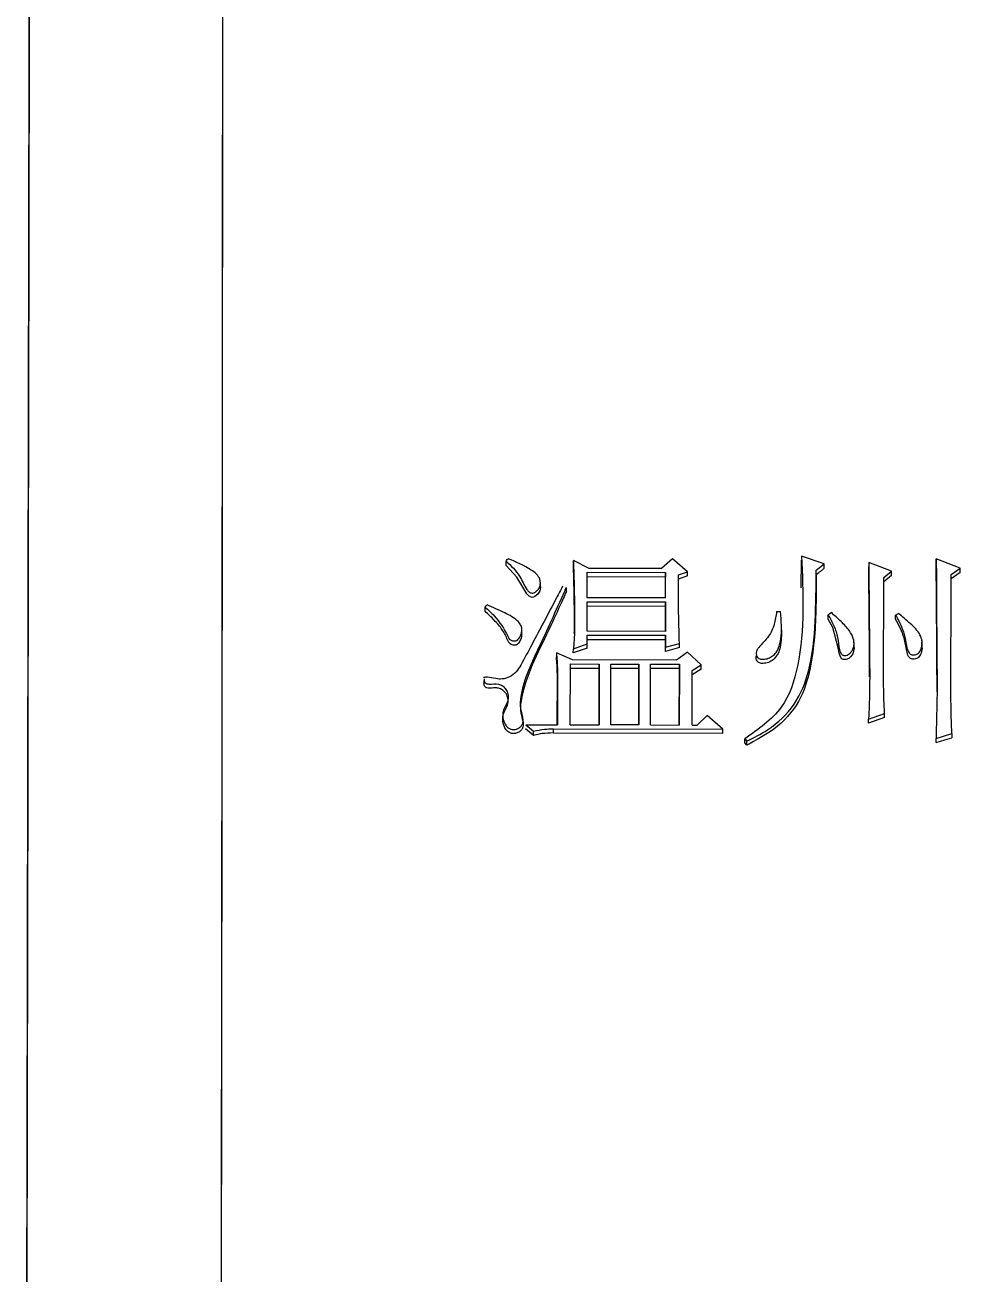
# Model space of a CAD drawing. Header units: millimetres. Extents: x 2301 to 4250, y 838 to 2217.
# Drawn here: x 2700.96 to 2711.17, y 1964.73 to 1978.36 of the extents above; entities that cross this region are included whole.
import ezdxf

# ---------------------------------------------------------------- set-up
doc = ezdxf.new("R2010")
doc.units = ezdxf.units.MM

msp = doc.modelspace()

# ---------------------------------------------------------------- linework, layer by layer
at = {"color": 7, "linetype": 'Continuous', "lineweight": 25}
for p, q in [((2706.211, 1972.461), (2706.211, 1972.508)), ((2707.119, 1972.428), (2706.946, 1972.515)), ((2708.028, 1972.531), (2707.909, 1972.427)), ((2708.19, 1972.392), (2708.028, 1972.531)), ((2709.43, 1972.216), (2709.434, 1972.516)), ((2709.683, 1972.476), (2709.434, 1972.563)), ((2711.165, 1972.43), (2710.906, 1972.534)), ((2707.098, 1972.385), (2707.952, 1972.384)), ((2707.098, 1972.108), (2707.098, 1972.385)), ((2707.909, 1972.427), (2707.119, 1972.428)), ((2707.952, 1972.106), (2707.952, 1972.384)), ((2707.952, 1972.384), (2707.952, 1972.337)), ((2708.093, 1972.357), (2708.19, 1972.392)), ((2709.596, 1972.36), (2709.597, 1972.407)), ((2709.597, 1972.407), (2709.683, 1972.476)), ((2710.419, 1972.396), (2710.17, 1972.492)), ((2710.17, 1972.492), (2710.17, 1972.445)), ((2710.332, 1972.327), (2710.419, 1972.396)), ((2711.165, 1972.383), (2711.067, 1972.314)), ((2711.068, 1972.361), (2711.165, 1972.43)), ((2706.584, 1972.282), (2706.584, 1972.292)), ((2706.584, 1972.246), (2706.584, 1972.259)), ((2707.098, 1972.339), (2707.952, 1972.337)), ((2707.952, 1972.106), (2707.952, 1972.337)), ((2708.19, 1972.345), (2708.093, 1972.311)), ((2709.597, 1972.227), (2709.597, 1972.274)), ((2710.331, 1971.196), (2710.332, 1972.327)), ((2710.418, 1972.35), (2710.332, 1972.281)), ((2711.066, 1970.994), (2711.068, 1972.361)), ((2706.87, 1972.175), (2706.87, 1972.221)), ((2707.952, 1972.106), (2707.098, 1972.108)), ((2705.983, 1971.96), (2705.983, 1972.006)), ((2707.097, 1972.064), (2707.952, 1972.063)), ((2707.097, 1971.743), (2707.097, 1972.064)), ((2707.097, 1972.018), (2707.952, 1972.017)), ((2707.952, 1972.063), (2707.952, 1971.741)), ((2707.952, 1971.741), (2707.952, 1972.017)), ((2709.163, 1971.956), (2709.207, 1971.956)), ((2710.461, 1971.873), (2710.462, 1971.919)), ((2710.462, 1971.919), (2710.494, 1971.937)), ((2706.384, 1971.715), (2706.384, 1971.761)), ((2706.957, 1971.717), (2706.946, 1971.552)), ((2707.952, 1971.741), (2707.097, 1971.743)), ((2707.097, 1971.699), (2707.952, 1971.698)), ((2707.097, 1971.604), (2707.097, 1971.699)), ((2707.952, 1971.698), (2707.952, 1971.567)), ((2709.213, 1971.661), (2709.213, 1971.707)), ((2707.097, 1971.558), (2706.945, 1971.506)), ((2706.945, 1971.506), (2706.946, 1971.552)), ((2706.946, 1971.552), (2707.097, 1971.604)), ((2707.097, 1971.654), (2707.951, 1971.652)), ((2707.951, 1971.521), (2707.951, 1971.652)), ((2707.951, 1971.521), (2707.952, 1971.567)), ((2708.103, 1971.565), (2707.951, 1971.521)), ((2707.952, 1971.567), (2708.103, 1971.61)), ((2708.989, 1971.589), (2708.989, 1971.588)), ((2710.006, 1971.617), (2710.006, 1971.641)), ((2710.749, 1971.636), (2710.749, 1971.641)), ((2710.749, 1971.594), (2710.749, 1971.623)), ((2706.762, 1971.508), (2706.761, 1971.463)), ((2706.935, 1971.429), (2706.762, 1971.508)), ((2708.07, 1971.427), (2706.935, 1971.429)), ((2708.19, 1971.514), (2708.07, 1971.427)), ((2708.341, 1971.375), (2708.19, 1971.514)), ((2706.772, 1971.299), (2706.772, 1970.721)), ((2706.772, 1971.254), (2706.772, 1971.299)), ((2706.912, 1970.721), (2706.913, 1971.386)), ((2706.913, 1971.386), (2707.227, 1971.385)), ((2706.913, 1971.341), (2707.226, 1971.34)), ((2707.227, 1971.385), (2707.226, 1970.721)), ((2707.226, 1971.34), (2707.227, 1971.385)), ((2707.226, 1970.721), (2707.226, 1971.34)), ((2707.356, 1971.385), (2707.659, 1971.385)), ((2707.356, 1970.72), (2707.356, 1971.385)), ((2707.356, 1971.34), (2707.659, 1971.339)), ((2707.659, 1971.385), (2707.659, 1970.72)), ((2707.659, 1971.339), (2707.659, 1971.385)), ((2707.659, 1970.72), (2707.659, 1971.339)), ((2707.788, 1970.72), (2707.789, 1971.384)), ((2707.789, 1971.384), (2708.103, 1971.384)), ((2707.789, 1971.339), (2708.103, 1971.338)), ((2708.103, 1971.384), (2708.102, 1970.719)), ((2708.102, 1970.719), (2708.103, 1971.338)), ((2708.103, 1971.338), (2708.103, 1971.384)), ((2708.243, 1971.314), (2708.341, 1971.375)), ((2708.341, 1971.329), (2708.243, 1971.268)), ((2708.243, 1970.719), (2708.243, 1971.314)), ((2705.971, 1971.159), (2705.972, 1971.204)), ((2706.771, 1970.721), (2706.772, 1971.254)), ((2708.405, 1970.824), (2708.297, 1970.719)), ((2708.578, 1970.674), (2708.405, 1970.824)), ((2710.168, 1970.785), (2710.342, 1970.846)), ((2710.341, 1970.802), (2710.168, 1970.741)), ((2710.168, 1970.741), (2710.168, 1970.785)), ((2706.512, 1970.607), (2706.425, 1970.678)), ((2706.426, 1970.722), (2706.512, 1970.652)), ((2706.426, 1970.722), (2706.772, 1970.721)), ((2706.512, 1970.607), (2706.512, 1970.652)), ((2706.728, 1970.678), (2708.578, 1970.674)), ((2706.728, 1970.633), (2706.728, 1970.678)), ((2706.728, 1970.633), (2708.578, 1970.63)), ((2706.912, 1970.721), (2707.226, 1970.721)), ((2707.659, 1970.72), (2707.356, 1970.72)), ((2707.788, 1970.72), (2708.102, 1970.719)), ((2708.243, 1970.719), (2708.297, 1970.719)), ((2710.904, 1970.573), (2711.077, 1970.626)), ((2711.077, 1970.626), (2711.077, 1970.581)), ((2708.816, 1970.569), (2708.838, 1970.542)), ((2708.816, 1970.524), (2708.816, 1970.569)), ((2708.837, 1970.498), (2708.816, 1970.524)), ((2708.837, 1970.498), (2708.837, 1970.542)), ((2710.904, 1970.529), (2710.904, 1970.573))]:
    msp.add_line(p, q, dxfattribs=at)
at = {"color": 7, "linetype": 'Continuous', "lineweight": 25, "flags": 128}
for points in [[(2706.211, 1972.508), (2706.216, 1972.515), (2706.224, 1972.524), (2706.233, 1972.534)], [(2706.946, 1972.468), (2706.946, 1972.495), (2706.946, 1972.515)], [(2710.905, 1972.487), (2710.906, 1972.513), (2710.906, 1972.534)], [(2706.582, 1972.245), (2706.586, 1972.224), (2706.579, 1972.184), (2706.557, 1972.147), (2706.524, 1972.12), (2706.51, 1972.114), (2706.495, 1972.112), (2706.478, 1972.116), (2706.463, 1972.125), (2706.439, 1972.151), (2706.33, 1972.333), (2706.211, 1972.461), (2706.211, 1972.461)], [(2708.19, 1972.345), (2708.19, 1972.371), (2708.19, 1972.392)], [(2709.683, 1972.429), (2709.683, 1972.455), (2709.683, 1972.476)], [(2710.418, 1972.35), (2710.419, 1972.376), (2710.419, 1972.396)], [(2711.165, 1972.383), (2711.165, 1972.409), (2711.165, 1972.43)], [(2705.983, 1972.006), (2705.994, 1972.019), (2706.005, 1972.032)], [(2707.952, 1972.017), (2707.952, 1972.042), (2707.952, 1972.063)], [(2709.726, 1971.921), (2709.734, 1971.927), (2709.746, 1971.937), (2709.758, 1971.947)], [(2709.726, 1971.875), (2709.726, 1971.895), (2709.726, 1971.908), (2709.726, 1971.921)], [(2710.003, 1971.594), (2710.009, 1971.559), (2709.994, 1971.497), (2709.975, 1971.466), (2709.953, 1971.446), (2709.924, 1971.434), (2709.904, 1971.433), (2709.889, 1971.435), (2709.876, 1971.443), (2709.864, 1971.457), (2709.847, 1971.504), (2709.837, 1971.56), (2709.776, 1971.785), (2709.726, 1971.875), (2709.726, 1971.875)], [(2707.951, 1971.652), (2707.952, 1971.678), (2707.952, 1971.698)], [(2707.097, 1971.558), (2707.097, 1971.583), (2707.097, 1971.604)], [(2708.103, 1971.565), (2708.103, 1971.59), (2708.103, 1971.61)], [(2708.341, 1971.329), (2708.341, 1971.355), (2708.341, 1971.375)], [(2710.341, 1970.802), (2710.341, 1970.827), (2710.342, 1970.846)], [(2708.578, 1970.63), (2708.578, 1970.655), (2708.578, 1970.674)], [(2710.904, 1970.529), (2710.951, 1970.543), (2710.998, 1970.558), (2711.077, 1970.581)]]:
    msp.add_lwpolyline(points, dxfattribs=at)
at = {"color": 7, "linetype": 'Continuous', "lineweight": 25}
for points in [[(2701.083, 2017.736), (2701.083, 2017.655), (2701.082, 2017.495), (2701.079, 2015.848), (2701.074, 2013.196), (2701.067, 2009.479), (2701.058, 2004.776), (2701.048, 1999.152), (2701.036, 1992.689), (2701.022, 1985.482), (2701.007, 1977.639), (2700.991, 1969.272), (2700.975, 1960.515), (2700.964, 1954.473), (2700.958, 1951.452)], [(2700.966, 1955.758), (2700.971, 1958.344), (2700.981, 1963.517), (2700.995, 1970.975), (2701.008, 1978.098), (2701.021, 1984.787), (2701.032, 1990.964), (2701.043, 1996.554), (2701.052, 2001.492), (2701.06, 2005.714), (2701.067, 2009.178), (2701.072, 2011.82), (2701.075, 2013.687), (2701.076, 2014.203), (2701.077, 2014.462)]]:
    msp.add_open_spline(points, degree=3, dxfattribs=at)
for points, knots in [([(2703.102, 1961.047), (2703.103, 1961.538), (2703.106, 1963.992), (2703.112, 1968.34), (2703.118, 1973.947), (2703.122, 1979.344), (2703.127, 1985.098), (2703.13, 1991.05), (2703.13, 1996.975), (2703.129, 2002.245), (2703.126, 2006.771), (2703.12, 2010.525), (2703.113, 2013.115), (2703.106, 2014.808), (2703.099, 2015.888), (2703.091, 2016.615), (2703.085, 2016.766), (2703.082, 2016.842)], [0, 0, 0, 0, 0.015692, 0.078515, 0.141334, 0.20415, 0.266967, 0.352016, 0.437317, 0.522367, 0.607418, 0.69272, 0.77777, 0.83263, 0.887489, 0.943742, 1, 1, 1, 1]), ([(2703.101, 1960.856), (2703.101, 1961.394), (2703.105, 1964.088), (2703.112, 1969.434), (2703.119, 1976.65), (2703.125, 1983.967), (2703.128, 1990.141), (2703.129, 1995.245), (2703.128, 1999.425), (2703.126, 2003.632), (2703.122, 2007.636), (2703.115, 2011.175), (2703.106, 2013.849), (2703.095, 2015.643), (2703.085, 2015.976), (2703.08, 2016.142)], [0, 0, 0, 0, 0.017379, 0.086966, 0.17585, 0.265018, 0.353899, 0.419464, 0.485029, 0.550594, 0.638845, 0.727377, 0.81563, 0.907817, 1, 1, 1, 1]), ([(2706.211, 1972.508), (2706.266, 1972.456), (2706.363, 1972.364), (2706.41, 1972.232), (2706.457, 1972.174), (2706.478, 1972.162), (2706.496, 1972.157), (2706.515, 1972.161), (2706.536, 1972.173), (2706.561, 1972.195), (2706.582, 1972.229), (2706.588, 1972.271), (2706.58, 1972.32), (2706.544, 1972.37), (2706.431, 1972.451), (2706.32, 1972.497), (2706.233, 1972.534)], [0, 0, 0, 0, 0.207426, 0.367178, 0.400688, 0.416557, 0.431267, 0.448072, 0.466648, 0.497246, 0.538519, 0.578668, 0.620139, 0.682423, 0.747231, 1, 1, 1, 1]), ([(2706.946, 1972.515), (2706.95, 1972.413), (2706.956, 1972.229), (2706.958, 1971.962), (2706.957, 1971.799), (2706.957, 1971.717)], [0, 0, 0, 0, 0.386875, 0.693415, 1, 1, 1, 1]), ([(2709.434, 1972.563), (2709.454, 1972.164), (2709.482, 1971.608), (2709.258, 1970.878), (2708.965, 1970.673), (2708.816, 1970.569)], [0, 0, 0, 0, 0.554435, 0.773568, 1, 1, 1, 1]), ([(2710.906, 1972.534), (2710.907, 1972.348), (2710.909, 1972.017), (2710.911, 1971.611), (2710.914, 1971.319), (2710.915, 1971.172), (2710.915, 1971.099)], [0, 0, 0, 0, 0.390303, 0.695145, 0.847572, 1, 1, 1, 1]), ([(2706.956, 1971.716), (2706.957, 1971.753), (2706.957, 1971.815), (2706.957, 1971.89), (2706.957, 1971.955), (2706.957, 1972.006), (2706.956, 1972.058), (2706.955, 1972.135), (2706.954, 1972.212), (2706.951, 1972.302), (2706.95, 1972.354), (2706.948, 1972.398), (2706.947, 1972.433), (2706.947, 1972.454), (2706.946, 1972.468)], [0, 0, 0, 0, 0.1459511, 0.2485273, 0.2998155, 0.4023919, 0.45368, 0.5049681, 0.7101241, 0.7614122, 0.8639885, 0.9152766, 0.9409207, 1, 1, 1, 1]), ([(2708.838, 1970.542), (2708.915, 1970.581), (2709.117, 1970.683), (2709.381, 1970.936), (2709.548, 1971.357), (2709.591, 1971.855), (2709.595, 1972.222), (2709.597, 1972.407)], [0, 0, 0, 0, 0.112641, 0.292889, 0.474955, 0.735645, 1, 1, 1, 1]), ([(2709.596, 1972.36), (2709.609, 1972.37), (2709.629, 1972.386), (2709.658, 1972.409), (2709.675, 1972.422), (2709.683, 1972.429)], [0, 0, 0, 0, 0.4285178, 0.7142589, 1, 1, 1, 1]), ([(2710.17, 1972.492), (2710.171, 1972.314), (2710.173, 1972.047), (2710.176, 1971.709), (2710.178, 1971.482), (2710.179, 1971.344), (2710.18, 1971.275)], [0, 0, 0, 0, 0.440829, 0.661242, 0.83062, 1, 1, 1, 1]), ([(2710.179, 1971.246), (2710.179, 1971.33), (2710.178, 1971.46), (2710.176, 1971.678), (2710.175, 1971.857), (2710.173, 1972.036), (2710.172, 1972.147), (2710.171, 1972.237), (2710.171, 1972.293), (2710.171, 1972.339), (2710.17, 1972.386), (2710.17, 1972.422), (2710.17, 1972.445)], [0, 0, 0, 0, 0.21029, 0.322113, 0.545759, 0.657582, 0.769405, 0.825316, 0.881228, 0.910921, 0.940614, 1, 1, 1, 1]), ([(2710.915, 1971.08), (2710.915, 1971.083), (2710.915, 1971.092), (2710.914, 1971.113), (2710.914, 1971.142), (2710.914, 1971.177), (2710.914, 1971.247), (2710.913, 1971.4), (2710.911, 1971.683), (2710.909, 1971.99), (2710.907, 1972.239), (2710.906, 1972.381), (2710.906, 1972.452), (2710.905, 1972.487)], [0, 0, 0, 0, 0.006208, 0.018649, 0.04353, 0.068411, 0.093293, 0.192818, 0.39187, 0.695929, 0.847964, 0.923982, 1, 1, 1, 1]), ([(2706.829, 1972.233), (2706.807, 1972.191), (2706.695, 1971.978), (2706.542, 1971.691), (2706.4, 1971.421), (2706.327, 1971.298), (2706.256, 1971.242), (2706.175, 1971.218), (2706.091, 1971.223), (2706.025, 1971.245), (2705.98, 1971.239), (2705.966, 1971.237)], [0, 0, 0, 0, 0.102395, 0.511938, 0.690628, 0.751585, 0.813367, 0.867382, 0.913423, 0.973554, 1, 1, 1, 1]), ([(2708.103, 1971.61), (2708.099, 1971.738), (2708.094, 1971.927), (2708.093, 1972.176), (2708.093, 1972.297), (2708.093, 1972.357)], [0, 0, 0, 0, 0.513443, 0.756719, 1, 1, 1, 1]), ([(2709.596, 1972.36), (2709.596, 1972.247), (2709.595, 1971.907), (2709.567, 1971.44), (2709.43, 1970.964), (2709.165, 1970.673), (2708.939, 1970.553), (2708.837, 1970.498)], [0, 0, 0, 0, 0.162061, 0.486697, 0.667178, 0.849696, 1, 1, 1, 1]), ([(2706.87, 1972.175), (2706.859, 1972.15), (2706.801, 1972.027), (2706.635, 1971.647), (2706.412, 1971.25), (2706.359, 1970.876), (2706.395, 1970.774), (2706.401, 1970.716), (2706.391, 1970.682), (2706.371, 1970.655), (2706.342, 1970.635), (2706.307, 1970.625), (2706.271, 1970.626), (2706.241, 1970.639), (2706.213, 1970.663), (2706.187, 1970.709), (2706.172, 1970.773), (2706.184, 1970.865), (2706.242, 1970.94), (2706.232, 1971.023), (2706.209, 1971.071), (2706.173, 1971.105), (2706.132, 1971.122), (2706.082, 1971.126), (2706.04, 1971.119), (2706.006, 1971.122), (2705.989, 1971.129), (2705.978, 1971.14), (2705.971, 1971.156), (2705.971, 1971.169), (2705.97, 1971.177)], [0, 0, 0, 0, 0.032868, 0.164313, 0.500812, 0.571772, 0.614165, 0.629315, 0.642292, 0.655278, 0.668229, 0.681703, 0.694768, 0.7063, 0.716864, 0.736527, 0.768308, 0.795171, 0.848177, 0.871235, 0.8943, 0.910729, 0.927235, 0.942219, 0.964687, 0.973751, 0.979064, 0.984404, 0.990949, 1, 1, 1, 1]), ([(2705.971, 1971.222), (2705.971, 1971.215), (2705.971, 1971.202), (2705.978, 1971.186), (2705.989, 1971.175), (2706.005, 1971.168), (2706.052, 1971.163), (2706.112, 1971.176), (2706.173, 1971.15), (2706.208, 1971.117), (2706.23, 1971.073), (2706.239, 1971.018), (2706.219, 1970.945), (2706.169, 1970.871), (2706.178, 1970.78), (2706.201, 1970.722), (2706.234, 1970.687), (2706.263, 1970.673), (2706.295, 1970.669), (2706.326, 1970.674), (2706.357, 1970.688), (2706.382, 1970.712), (2706.398, 1970.742), (2706.402, 1970.807), (2706.362, 1970.9), (2706.387, 1971.187), (2706.601, 1971.619), (2706.775, 1972.009), (2706.869, 1972.218)], [0, 0, 0, 0, 0.0077713, 0.0158316, 0.020898, 0.0259592, 0.0344206, 0.0725739, 0.0891678, 0.1057133, 0.1266355, 0.1478921, 0.1714651, 0.2180015, 0.2486216, 0.2792272, 0.2913691, 0.3036375, 0.3143026, 0.3254008, 0.3378209, 0.3512343, 0.3645439, 0.3773655, 0.4297963, 0.4823092, 0.7227669, 1, 1, 1, 1]), ([(2705.983, 1972.006), (2706.017, 1971.975), (2706.118, 1971.882), (2706.197, 1971.76), (2706.241, 1971.665), (2706.258, 1971.648), (2706.28, 1971.638), (2706.302, 1971.635), (2706.322, 1971.638), (2706.339, 1971.647), (2706.363, 1971.674), (2706.379, 1971.716), (2706.387, 1971.767), (2706.373, 1971.812), (2706.318, 1971.881), (2706.187, 1971.951), (2706.069, 1972.003), (2706.005, 1972.032)], [0, 0, 0, 0, 0.118686, 0.359193, 0.382947, 0.402075, 0.421219, 0.441111, 0.455766, 0.470497, 0.490906, 0.548401, 0.59066, 0.633123, 0.67426, 0.821862, 1, 1, 1, 1]), ([(2706.382, 1971.715), (2706.382, 1971.703), (2706.381, 1971.675), (2706.366, 1971.64), (2706.35, 1971.613), (2706.334, 1971.598), (2706.318, 1971.591), (2706.299, 1971.589), (2706.277, 1971.593), (2706.256, 1971.604), (2706.238, 1971.623), (2706.216, 1971.678), (2706.172, 1971.763), (2706.084, 1971.865), (2706.017, 1971.928), (2705.983, 1971.96)], [0, 0, 0, 0, 0.056202, 0.134387, 0.173037, 0.202559, 0.226059, 0.24948, 0.2826, 0.316015, 0.34965, 0.397629, 0.589039, 0.792863, 1, 1, 1, 1]), ([(2709.163, 1971.956), (2709.157, 1971.91), (2709.143, 1971.817), (2709.084, 1971.677), (2708.993, 1971.599), (2708.948, 1971.537), (2708.938, 1971.508), (2708.941, 1971.481), (2708.953, 1971.459), (2708.97, 1971.445), (2708.992, 1971.437), (2709.027, 1971.435), (2709.074, 1971.445), (2709.122, 1971.471), (2709.166, 1971.516), (2709.216, 1971.627), (2709.219, 1971.781), (2709.21, 1971.906), (2709.207, 1971.956)], [0, 0, 0, 0, 0.1155207, 0.231637, 0.3603166, 0.3887728, 0.4111395, 0.4336114, 0.4546725, 0.4686543, 0.4826316, 0.5059355, 0.5454597, 0.5859072, 0.6273218, 0.6908769, 0.8746241, 1, 1, 1, 1]), ([(2709.726, 1971.921), (2709.749, 1971.881), (2709.794, 1971.803), (2709.835, 1971.674), (2709.838, 1971.575), (2709.857, 1971.514), (2709.869, 1971.494), (2709.885, 1971.482), (2709.9, 1971.477), (2709.921, 1971.478), (2709.946, 1971.486), (2709.971, 1971.504), (2709.996, 1971.541), (2710.013, 1971.596), (2710.003, 1971.672), (2709.954, 1971.76), (2709.866, 1971.851), (2709.796, 1971.915), (2709.758, 1971.947), (2709.758, 1971.947)], [0, 0, 0, 0, 0.122964, 0.247033, 0.370506, 0.395962, 0.421667, 0.433716, 0.445798, 0.461982, 0.485012, 0.508549, 0.540715, 0.603685, 0.664286, 0.751117, 0.871604, 0.999877, 1, 1, 1, 1]), ([(2710.745, 1971.594), (2710.748, 1971.581), (2710.755, 1971.546), (2710.741, 1971.501), (2710.721, 1971.466), (2710.702, 1971.449), (2710.678, 1971.44), (2710.654, 1971.438), (2710.633, 1971.441), (2710.616, 1971.452), (2710.595, 1971.48), (2710.575, 1971.555), (2710.563, 1971.66), (2710.516, 1971.774), (2710.48, 1971.84), (2710.461, 1971.873)], [0, 0, 0, 0, 0.057848, 0.158079, 0.196313, 0.228889, 0.261496, 0.295622, 0.320347, 0.345285, 0.375472, 0.466946, 0.67758, 0.837757, 1, 1, 1, 1]), ([(2710.462, 1971.919), (2710.485, 1971.877), (2710.527, 1971.799), (2710.569, 1971.678), (2710.579, 1971.58), (2710.599, 1971.516), (2710.622, 1971.493), (2710.64, 1971.485), (2710.663, 1971.483), (2710.689, 1971.488), (2710.712, 1971.501), (2710.732, 1971.525), (2710.748, 1971.57), (2710.756, 1971.633), (2710.723, 1971.731), (2710.622, 1971.828), (2710.537, 1971.9), (2710.494, 1971.937)], [0, 0, 0, 0, 0.133288, 0.244453, 0.355406, 0.411337, 0.426567, 0.441924, 0.46024, 0.483233, 0.506284, 0.526764, 0.567645, 0.636153, 0.704868, 0.849066, 1, 1, 1, 1]), ([(2709.214, 1971.789), (2709.214, 1971.783), (2709.219, 1971.709), (2709.215, 1971.611), (2709.183, 1971.499), (2709.144, 1971.443), (2709.091, 1971.406), (2709.042, 1971.392), (2709.003, 1971.39), (2708.978, 1971.396), (2708.961, 1971.406), (2708.948, 1971.422), (2708.94, 1971.442), (2708.938, 1971.463), (2708.943, 1971.474), (2708.945, 1971.478)], [0, 0, 0, 0, 0.0303454, 0.3603438, 0.4763949, 0.5935973, 0.678864, 0.7643231, 0.8132043, 0.8469953, 0.8746456, 0.9022271, 0.940594, 0.9794498, 1, 1, 1, 1]), ([(2706.772, 1971.254), (2706.771, 1971.284), (2706.771, 1971.334), (2706.766, 1971.404), (2706.763, 1971.443), (2706.761, 1971.463)], [0, 0, 0, 0, 0.435197, 0.717566, 1, 1, 1, 1]), ([(2706.762, 1971.508), (2706.764, 1971.478), (2706.768, 1971.428), (2706.771, 1971.358), (2706.772, 1971.319), (2706.772, 1971.299)], [0, 0, 0, 0, 0.438995, 0.719464, 1, 1, 1, 1]), ([(2710.18, 1971.275), (2710.179, 1971.209), (2710.178, 1971.095), (2710.174, 1970.931), (2710.17, 1970.834), (2710.168, 1970.785)], [0, 0, 0, 0, 0.404483, 0.702227, 1, 1, 1, 1]), ([(2710.342, 1970.846), (2710.34, 1970.877), (2710.337, 1970.939), (2710.332, 1971.056), (2710.332, 1971.141), (2710.331, 1971.196)], [0, 0, 0, 0, 0.264401, 0.528809, 1, 1, 1, 1]), ([(2710.915, 1971.099), (2710.914, 1971.027), (2710.911, 1970.903), (2710.907, 1970.728), (2710.905, 1970.625), (2710.904, 1970.573)], [0, 0, 0, 0, 0.412441, 0.70622, 1, 1, 1, 1]), ([(2711.077, 1970.626), (2711.075, 1970.658), (2711.072, 1970.721), (2711.068, 1970.844), (2711.067, 1970.935), (2711.066, 1970.994)], [0, 0, 0, 0, 0.258832, 0.517669, 1, 1, 1, 1]), ([(2706.512, 1970.652), (2706.552, 1970.66), (2706.623, 1970.676), (2706.696, 1970.677), (2706.728, 1970.678)], [0, 0, 0, 0, 0.558835, 1, 1, 1, 1]), ([(2706.728, 1970.633), (2706.687, 1970.632), (2706.614, 1970.63), (2706.543, 1970.614), (2706.512, 1970.607)], [0, 0, 0, 0, 0.5610855, 1, 1, 1, 1])]:
    msp.add_open_spline(points, degree=3, knots=knots, dxfattribs=at)

doc.saveas('drawing.dxf')
